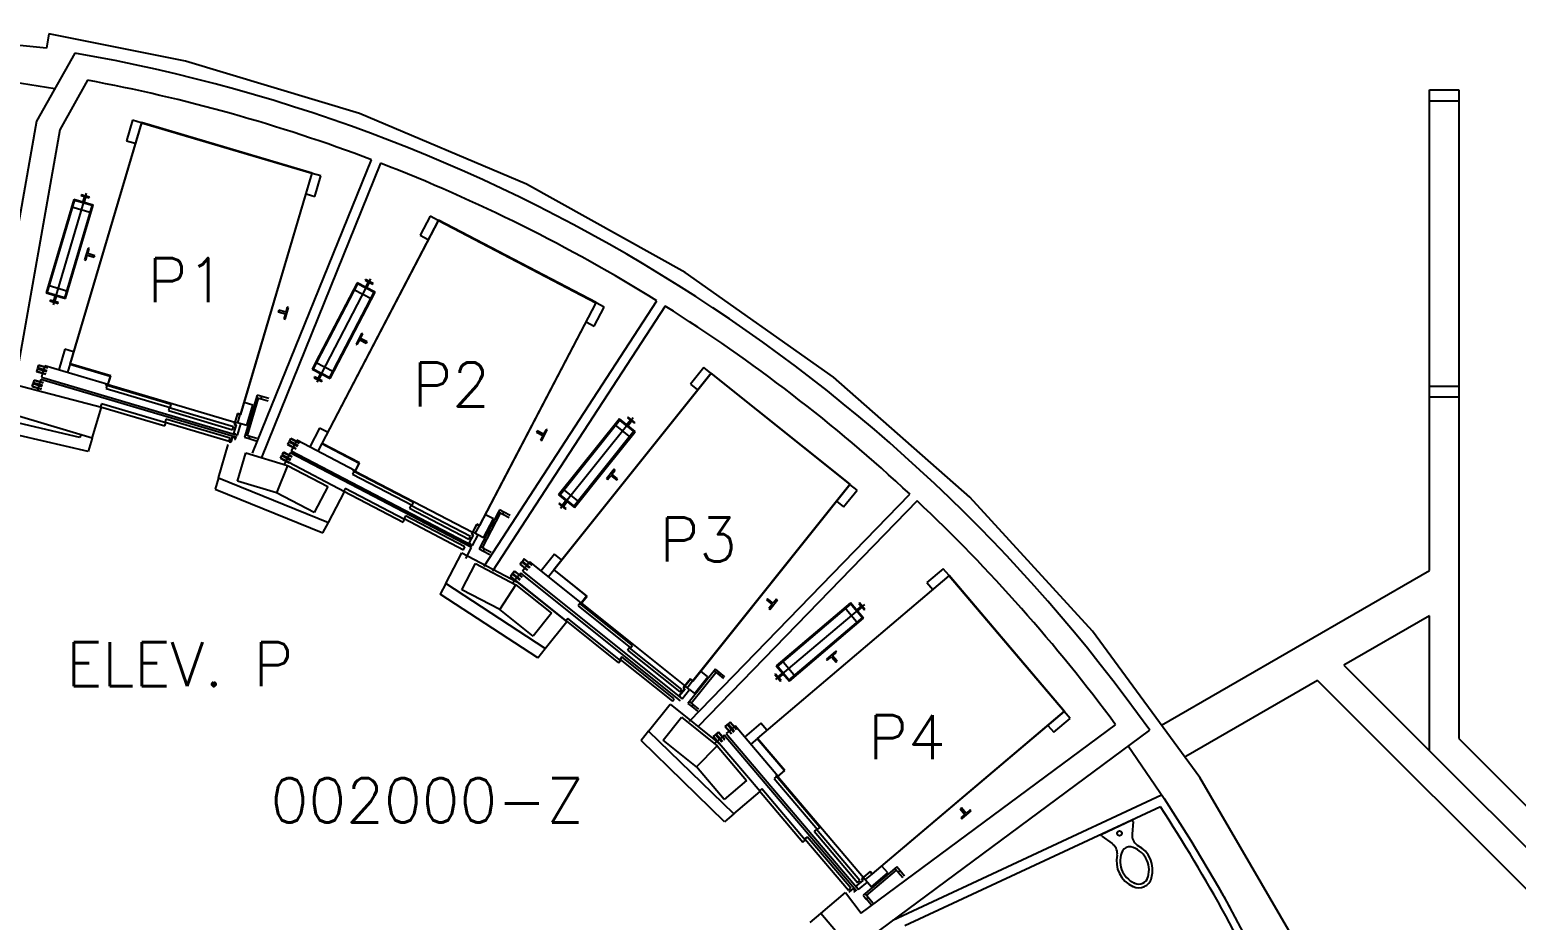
# Model space of a CAD drawing. Extents: x -1957 to 1822, y 4767 to 7331.
# Drawn here: x 836 to 1443, y 6965 to 7328 of the extents above; entities that cross this region are included whole.
import ezdxf

# ---------------------------------------------------------------- set-up
doc = ezdxf.new("R2010")
doc.units = 0
doc.header["$LTSCALE"] = 48
doc.header["$MEASUREMENT"] = 0
doc.layers.get('0').update_dxf_attribs({"linetype": 'CONTINUOUS'})
for name, color, linetype in [('ARROOMNO', 4, 'CONTINUOUS'), ('ARWALL', 7, 'CONTINUOUS'), ('EXDOOR', 8, 'CONTINUOUS'), ('EXWALL', 8, 'CONTINUOUS'), ('MPFIXTURE', 3, 'CONTINUOUS')]:
    doc.layers.add(name, color=color, linetype=linetype)
doc.styles.add('ROMANS', font='romans.shx', dxfattribs={"height": 18})

# ---------------------------------------------------------------- blocks, each defined once
blk = doc.blocks.new('TLT-WALL')
for p, q in [((-7, 0), (7, 0)), ((-7, -0.75), (-7, 0)), ((-7, -0.75), (-4.5, -5.25)), ((7, -0.75), (4.5, -5.25)), ((7, -0.75), (7, 0))]:
    blk.add_line(p, q)
blk.add_circle((0, -2.75), 1)
for centre, radius, start, end in [((-9, -7.75), 5.15, 333.62223, 29.0546), ((9, -7.75), 5.15, 150.9454, 206.37777), ((4.17, -17.29), 11.17, 141.80297, 221.62671), ((4.17, -17.29), 9.67, 128.70115, 221.62671), ((-6.18, -9.15), 2, 321.80297, 333.62223), ((0, -12.09), 3, 51.29885, 128.70115), ((-4.17, -17.29), 9.67, 318.37329, 51.29885), ((-4.17, -17.29), 11.17, 318.37329, 38.19703), ((6.18, -9.15), 2, 206.37777, 218.19703), ((-5.67, -26.04), 3.5, 38.98795, 41.62671), ((0, -21.45), 3.8, 218.98795, 321.01205), ((5.67, -26.04), 3.5, 138.37329, 141.01205), ((-5.67, -26.04), 2, 38.98795, 41.62671), ((0, -21.45), 5.3, 218.98795, 321.01205), ((5.67, -26.04), 2, 138.37329, 141.01205)]:
    blk.add_arc(centre, radius, start, end)

msp = doc.modelspace()

# ---------------------------------------------------------------- linework, layer by layer
at = {"layer": 'ARWALL'}
for p, q in [((860.13, 7155.93), (812.83, 7167.02)), ((857.09, 7162.83), (856.76, 7161.73)), ((861.76, 7161.44), (860.13, 7155.93)), ((913.29, 7145.28), (911.9, 7140.59)), ((911.9, 7140.59), (955.97, 7122.74)), ((955.97, 7122.74), (958.24, 7127.08)), ((1006.1, 7102.08), (1003.84, 7097.74)), ((1043.67, 7071.78), (1003.84, 7097.74)), ((1043.66, 7071.77), (1046.73, 7075.61)), ((1043.66, 7071.77), (1043.67, 7071.78)), ((1088.89, 7041.87), (1085.83, 7038.05)), ((1119.93, 7004.91), (1085.83, 7038.05)), ((1188.7, 6964.74), (1298.39, 7015.89)), ((1297.88, 7010.97), (1193.6, 6962.34)), ((1123.66, 7008.08), (1119.93, 7004.91)), ((1154.84, 6963.72), (1159.23, 6967.44))]:
    msp.add_line(p, q, dxfattribs=at)
msp.add_lwpolyline([(856.76, 7161.73), (817.8, 7170.86), (820.98, 7307.77)], dxfattribs=at)
msp.add_arc((739.94, 6646.04), 666.69, 24.27169, 33.18742, dxfattribs=at)
at = {"layer": 'EXDOOR'}
for p, q in [((867.75, 7182.97), (867.4, 7181.77)), ((867.4, 7181.77), (893.64, 7173.99)), ((894, 7175.19), (867.75, 7182.97)), ((865.52, 7175.45), (865.17, 7174.25)), ((865.17, 7174.25), (891.41, 7166.47)), ((891.77, 7167.67), (865.52, 7175.45)), ((893.64, 7173.99), (894, 7175.19)), ((891.84, 7169.22), (891.48, 7168.02)), ((891.48, 7168.02), (917.73, 7160.24)), ((918.08, 7161.44), (891.84, 7169.22)), ((893.21, 7173.86), (892.86, 7172.66)), ((892.86, 7172.66), (919.1, 7164.88)), ((919.46, 7166.08), (893.21, 7173.86)), ((891.41, 7166.47), (891.77, 7167.67)), ((919.1, 7164.88), (919.46, 7166.08)), ((917.73, 7160.24), (918.08, 7161.44)), ((968.64, 7147.81), (968.07, 7146.71)), ((968.07, 7146.71), (992.33, 7134.03)), ((992.91, 7135.14), (968.64, 7147.81)), ((965.02, 7140.86), (964.44, 7139.76)), ((964.44, 7139.76), (988.7, 7127.09)), ((989.28, 7128.19), (965.02, 7140.86)), ((991.88, 7133.98), (991.3, 7132.88)), ((991.3, 7132.88), (1015.57, 7120.21)), ((1016.14, 7121.31), (991.88, 7133.98)), ((992.33, 7134.03), (992.91, 7135.14)), ((988.7, 7127.09), (989.28, 7128.19)), ((989.64, 7129.69), (989.06, 7128.59)), ((989.06, 7128.59), (1013.32, 7115.92)), ((1013.9, 7117.02), (989.64, 7129.69)), ((1015.57, 7120.21), (1016.14, 7121.31)), ((1013.32, 7115.92), (1013.9, 7117.02)), ((1060.91, 7093.94), (1060.13, 7092.97)), ((1060.13, 7092.97), (1081.51, 7075.87)), ((1082.29, 7076.85), (1060.91, 7093.94)), ((1056.01, 7087.82), (1055.23, 7086.84)), ((1055.23, 7086.84), (1076.61, 7069.75)), ((1077.39, 7070.73), (1056.01, 7087.82)), ((1078.04, 7072.13), (1077.26, 7071.15)), ((1077.26, 7071.15), (1098.63, 7054.06)), ((1099.42, 7055.03), (1078.04, 7072.13)), ((1081.06, 7075.91), (1080.28, 7074.93)), ((1080.28, 7074.93), (1101.66, 7057.84)), ((1102.44, 7058.81), (1081.06, 7075.91)), ((1081.51, 7075.87), (1082.29, 7076.85)), ((1076.61, 7069.75), (1077.39, 7070.73)), ((1101.66, 7057.84), (1102.44, 7058.81)), ((1098.63, 7054.06), (1099.42, 7055.03)), ((1141.12, 7023.36), (1140.16, 7022.55)), ((1140.16, 7022.55), (1157.86, 7001.67)), ((1158.81, 7002.48), (1141.12, 7023.36)), ((1135.13, 7018.29), (1134.18, 7017.48)), ((1134.18, 7017.48), (1151.88, 6996.6)), ((1152.83, 6997.41), (1135.13, 7018.29)), ((1153.74, 6998.66), (1152.78, 6997.85)), ((1171.43, 6977.78), (1153.74, 6998.66)), ((1157.43, 7001.79), (1156.47, 7000.98)), ((1156.47, 7000.98), (1174.17, 6980.1)), ((1175.13, 6980.91), (1157.43, 7001.79)), ((1157.86, 7001.67), (1158.81, 7002.48)), ((1151.88, 6996.6), (1152.83, 6997.41)), ((1152.78, 6997.85), (1170.48, 6976.97)), ((1174.17, 6980.1), (1175.13, 6980.91)), ((1170.48, 6976.97), (1171.43, 6977.78))]:
    msp.add_line(p, q, dxfattribs=at)
at = {"layer": 'EXWALL'}
for p, q in [((843.03, 7320.61), (769.31, 7328.12)), ((844.06, 7326.44), (843.03, 7320.61)), ((844.04, 7326.45), (844.06, 7326.44)), ((844.06, 7326.44), (844.04, 7326.45)), ((899.85, 7315.29), (844.04, 7326.45)), ((844.06, 7326.44), (844.06, 7326.44)), ((844.06, 7326.44), (844.06, 7326.44)), ((854.6, 7318.61), (838.96, 7290.74)), ((970.82, 7293.94), (899.85, 7315.29)), ((859.84, 7307.51), (848.51, 7287.33)), ((1407.74, 7299.14), (1407.74, 7303.53)), ((1407.74, 7303.53), (1407.74, 7303.53)), ((1407.74, 7303.53), (1419.74, 7303.53)), ((1407.74, 7303.53), (1419.74, 7303.53)), ((1419.74, 7303.53), (1419.74, 7038.84)), ((1407.74, 7299.14), (1419.74, 7299.14)), ((1407.74, 7182.72), (1407.74, 7299.14)), ((838.96, 7290.74), (818.43, 7174.28)), ((881.93, 7290.13), (851.73, 7188.24)), ((881.85, 7290.27), (852.63, 7191.67)), ((878.27, 7291.21), (875.78, 7282.83)), ((881.81, 7290.16), (878.27, 7291.21)), ((951.57, 7269.61), (881.85, 7290.27)), ((881.93, 7290.13), (951.42, 7269.53)), ((1039.1, 7265.09), (970.82, 7293.94)), ((848.51, 7287.33), (830.18, 7183.32)), ((875.78, 7282.83), (879.33, 7281.78)), ((927.26, 7155.31), (975.75, 7275.06)), ((979.48, 7273.63), (930.84, 7153.49)), ((951.42, 7269.53), (922.26, 7171.15)), ((922.34, 7171), (951.57, 7269.61)), ((955.08, 7268.45), (951.53, 7269.5)), ((952.6, 7260.07), (955.08, 7268.45)), ((859.31, 7261.4), (845.81, 7215.85)), ((857.31, 7260.8), (857.22, 7260.5)), ((857.22, 7260.5), (858.6, 7260.09)), ((860.66, 7259.81), (857.31, 7260.8)), ((858.6, 7260.09), (857.99, 7258.06)), ((858.59, 7257.88), (859.19, 7259.92)), ((859.19, 7259.92), (860.57, 7259.51)), ((860.57, 7259.51), (860.66, 7259.81)), ((949.05, 7261.12), (952.6, 7260.07)), ((1103.89, 7229.09), (1039.1, 7265.09)), ((854.23, 7258.85), (842.95, 7220.75)), ((854.24, 7258.84), (842.95, 7220.75)), ((843.43, 7220.61), (854.72, 7258.7)), ((861.69, 7256.64), (850.4, 7218.54)), ((850.88, 7218.4), (862.17, 7256.49)), ((850.88, 7218.4), (862.17, 7256.49)), ((853.37, 7255.91), (861.3, 7253.56)), ((862.08, 7256.2), (854.15, 7258.55)), ((854.24, 7258.84), (854.23, 7258.85)), ((862.17, 7256.49), (854.24, 7258.84)), ((857.99, 7258.06), (858.59, 7257.88)), ((862.17, 7256.49), (862.17, 7256.49)), ((1003.08, 7250.42), (955.47, 7159.26)), ((955.63, 7159.31), (1003.13, 7250.26)), ((999.75, 7252.03), (995.7, 7244.28)), ((1003.03, 7250.31), (999.75, 7252.03)), ((1067.54, 7216.75), (1003.08, 7250.42)), ((1003.13, 7250.26), (1067.38, 7216.7)), ((995.7, 7244.28), (998.98, 7242.56)), ((860.07, 7239.01), (858.65, 7234.21)), ((859.12, 7234.07), (859.75, 7236.17)), ((859.75, 7236.17), (862.62, 7235.31)), ((859.92, 7236.77), (860.55, 7238.86)), ((862.8, 7235.91), (859.92, 7236.77)), ((860.55, 7238.86), (860.07, 7239.01)), ((862.62, 7235.31), (862.8, 7235.91)), ((858.65, 7234.21), (859.12, 7234.07)), ((1164.44, 7186.34), (1103.89, 7229.09)), ((851.75, 7221.34), (843.82, 7223.69)), ((969.95, 7224.88), (951.55, 7189.66)), ((952, 7189.43), (970.4, 7224.64)), ((969.95, 7224.87), (952.98, 7192.37)), ((975.42, 7226.41), (953.42, 7184.3)), ((977.14, 7220.77), (969.81, 7224.6)), ((969.95, 7224.87), (969.95, 7224.88)), ((977.28, 7221.05), (969.95, 7224.87)), ((973.34, 7226.21), (973.19, 7225.93)), ((973.19, 7225.93), (974.47, 7225.26)), ((976.44, 7224.59), (973.34, 7226.21)), ((974.47, 7225.26), (973.48, 7223.38)), ((973.48, 7223.38), (974.04, 7223.09)), ((974.04, 7223.09), (975.02, 7224.97)), ((975.02, 7224.97), (976.3, 7224.31)), ((976.3, 7224.31), (976.44, 7224.59)), ((842.95, 7220.75), (842.95, 7220.75)), ((842.95, 7220.75), (850.88, 7218.4)), ((843.04, 7221.05), (850.97, 7218.7)), ((844.54, 7217.74), (844.46, 7217.44)), ((844.46, 7217.44), (847.81, 7216.45)), ((845.92, 7217.33), (844.54, 7217.74)), ((846.53, 7219.37), (845.92, 7217.33)), ((846.52, 7217.15), (847.13, 7219.19)), ((847.9, 7216.75), (846.52, 7217.15)), ((847.13, 7219.19), (846.53, 7219.37)), ((847.81, 7216.45), (847.9, 7216.75)), ((850.88, 7218.4), (850.88, 7218.4)), ((976.84, 7221.28), (958.45, 7186.06)), ((958.89, 7185.83), (977.29, 7221.04)), ((960.31, 7188.54), (977.28, 7221.05)), ((968.54, 7222.16), (975.87, 7218.33)), ((977.29, 7221.04), (977.28, 7221.05)), ((1067.38, 7216.7), (1019.87, 7125.75)), ((1019.92, 7125.59), (1067.48, 7216.65)), ((1021.74, 7109.25), (1092.31, 7217.46)), ((1067.48, 7216.65), (1067.54, 7216.75)), ((1070.76, 7214.94), (1067.48, 7216.65)), ((937.92, 7213.65), (937.74, 7213.05)), ((937.74, 7213.05), (940.62, 7212.2)), ((940.8, 7212.8), (937.92, 7213.65)), ((940.62, 7212.2), (940, 7210.1)), ((940.48, 7209.96), (941.9, 7214.76)), ((941.42, 7214.9), (940.8, 7212.8)), ((941.9, 7214.76), (941.42, 7214.9)), ((1095.71, 7215.34), (1025.19, 7107.22)), ((1066.72, 7207.19), (1070.76, 7214.94)), ((940, 7210.1), (940.48, 7209.96)), ((1063.44, 7208.9), (1066.72, 7207.19)), ((971.86, 7204.29), (969.55, 7199.85)), ((969.55, 7199.85), (969.99, 7199.62)), ((969.99, 7199.62), (971, 7201.56)), ((971, 7201.56), (973.66, 7200.17)), ((971.29, 7202.12), (972.31, 7204.05)), ((973.95, 7200.73), (971.29, 7202.12)), ((972.31, 7204.05), (971.86, 7204.29)), ((973.66, 7200.17), (973.95, 7200.73)), ((850.55, 7197.7), (848.07, 7189.32)), ((854.1, 7196.65), (850.55, 7197.7)), ((952.98, 7192.37), (951.7, 7189.93)), ((960.31, 7188.54), (952.98, 7192.37)), ((839.4, 7189.8), (839.04, 7188.61)), ((839.04, 7188.61), (842.82, 7187.49)), ((839.09, 7188.63), (839.43, 7189.76)), ((842.83, 7187.52), (839.09, 7188.63)), ((843.17, 7188.69), (839.4, 7189.8)), ((839.43, 7189.76), (843.16, 7188.65)), ((839.83, 7191.24), (839.47, 7190.04)), ((839.47, 7190.04), (843.25, 7188.93)), ((839.52, 7190.07), (839.85, 7191.19)), ((843.26, 7188.96), (839.52, 7190.07)), ((843.6, 7190.12), (839.83, 7191.24)), ((839.85, 7191.19), (843.59, 7190.09)), ((841.79, 7189.06), (840.99, 7186.37)), ((840.99, 7186.37), (921.05, 7162.65)), ((841.8, 7189.09), (841.79, 7189.06)), ((841.87, 7189.33), (841.8, 7189.09)), ((841.88, 7189.37), (841.87, 7189.33)), ((842.21, 7190.49), (841.88, 7189.37)), ((842.22, 7190.53), (842.21, 7190.49)), ((842.36, 7191.01), (842.22, 7190.53)), ((868.14, 7183.37), (842.36, 7191.01)), ((842.82, 7187.49), (842.83, 7187.52)), ((843.16, 7188.65), (843.17, 7188.69)), ((843.25, 7188.93), (843.26, 7188.96)), ((843.59, 7190.09), (843.6, 7190.12)), ((852.63, 7191.67), (869.14, 7186.77)), ((869.29, 7186.85), (852.77, 7191.74)), ((869.14, 7186.77), (868.05, 7183.08)), ((868.13, 7182.94), (869.29, 7186.85)), ((951.55, 7189.66), (958.89, 7185.83)), ((951.7, 7189.93), (951.56, 7189.66)), ((951.7, 7189.93), (959.03, 7186.1)), ((952.55, 7186.4), (952.4, 7186.12)), ((953.82, 7185.73), (952.55, 7186.4)), ((954.8, 7187.61), (953.82, 7185.73)), ((954.37, 7185.44), (955.36, 7187.32)), ((955.36, 7187.32), (954.8, 7187.61)), ((958.89, 7185.83), (960.31, 7188.54)), ((1114.43, 7187.86), (1048.06, 7104.86)), ((1114.41, 7188.02), (1050.18, 7107.7)), ((1111.44, 7190.24), (1105.98, 7183.42)), ((1114.33, 7187.93), (1111.44, 7190.24)), ((1171.2, 7142.61), (1114.41, 7188.02)), ((1114.43, 7187.86), (1171.03, 7142.59)), ((1220.06, 7137.35), (1164.44, 7186.34)), ((830.18, 7183.32), (865.53, 7174.15)), ((837.6, 7183.73), (837.24, 7182.53)), ((837.24, 7182.53), (841.02, 7181.41)), ((837.29, 7182.55), (837.62, 7183.68)), ((841.03, 7181.45), (837.29, 7182.55)), ((841.37, 7182.61), (837.6, 7183.73)), ((837.62, 7183.68), (841.36, 7182.57)), ((838.02, 7185.16), (837.67, 7183.97)), ((837.67, 7183.97), (841.44, 7182.85)), ((837.72, 7183.99), (838.05, 7185.11)), ((841.45, 7182.88), (837.72, 7183.99)), ((841.8, 7184.05), (838.02, 7185.16)), ((838.05, 7185.11), (841.79, 7184.01)), ((839.64, 7181.82), (839.28, 7180.62)), ((839.65, 7181.85), (839.64, 7181.82)), ((840.07, 7183.26), (839.65, 7181.85)), ((840.08, 7183.29), (840.07, 7183.26)), ((840.71, 7185.41), (840.08, 7183.29)), ((920.76, 7161.69), (840.71, 7185.41)), ((867.35, 7183.29), (867.32, 7183.18)), ((867.32, 7183.18), (868.13, 7182.94)), ((868.05, 7183.08), (867.35, 7183.29)), ((868.23, 7183.28), (920.01, 7167.94)), ((952.4, 7186.12), (955.5, 7184.5)), ((955.65, 7184.78), (954.37, 7185.44)), ((955.5, 7184.5), (955.65, 7184.78)), ((958.89, 7185.83), (958.89, 7185.83)), ((1105.98, 7183.42), (1108.88, 7181.11)), ((1407.74, 7178.33), (1407.74, 7182.72)), ((1407.74, 7182.72), (1419.74, 7182.72)), ((861.76, 7161.44), (818.43, 7174.28)), ((861.76, 7161.44), (865.53, 7174.15)), ((927.37, 7174.94), (923.82, 7175.99)), ((929.04, 7179.05), (923.92, 7161.79)), ((924.89, 7166.56), (927.37, 7174.94)), ((925.17, 7162.47), (929.71, 7177.81)), ((928.75, 7178.09), (930.67, 7177.52)), ((930.96, 7178.48), (929.04, 7179.05)), ((930.67, 7177.52), (930.68, 7177.55)), ((930.68, 7177.55), (930.95, 7178.46)), ((930.68, 7177.55), (933.56, 7176.7)), ((930.95, 7178.46), (930.96, 7178.48)), ((933.83, 7177.61), (930.95, 7178.46)), ((1407.74, 7107.44), (1407.74, 7178.33)), ((1407.74, 7178.33), (1419.74, 7178.33)), ((921.07, 7171.51), (919.74, 7167.03)), ((919.89, 7167.11), (921.15, 7171.36)), ((922.26, 7171.15), (921.07, 7171.51)), ((921.15, 7171.36), (922.34, 7171)), ((921.22, 7167.64), (922.23, 7171.04)), ((1076.99, 7169.32), (1052.17, 7138.29)), ((1076.99, 7169.32), (1052.18, 7138.29)), ((1052.57, 7137.98), (1077.38, 7169.01)), ((1082.65, 7169.77), (1052.98, 7132.67)), ((1083.26, 7163.91), (1076.8, 7169.08)), ((1076.99, 7169.32), (1076.99, 7169.32)), ((1083.45, 7164.15), (1076.99, 7169.32)), ((1081.5, 7168.83), (1080.17, 7167.17)), ((1080.57, 7169.97), (1080.37, 7169.73)), ((1080.37, 7169.73), (1081.5, 7168.83)), ((1083.3, 7167.79), (1080.57, 7169.97)), ((1080.66, 7166.78), (1081.98, 7168.44)), ((1081.98, 7168.44), (1083.11, 7167.54)), ((919.02, 7161.96), (918.38, 7159.81)), ((920.26, 7161.6), (919.02, 7161.96)), ((920.46, 7166.81), (919.39, 7163.22)), ((919.39, 7163.22), (920.2, 7162.98)), ((919.54, 7163.3), (920.6, 7166.89)), ((920.24, 7163.09), (919.54, 7163.3)), ((919.74, 7167.03), (920.46, 7166.81)), ((920.6, 7166.89), (919.89, 7167.11)), ((924.89, 7166.56), (920.14, 7167.96)), ((920.2, 7162.98), (920.24, 7163.09)), ((921.05, 7162.65), (922.42, 7167.29)), ((926.13, 7162.18), (924.21, 7162.75)), ((925.85, 7161.25), (926.12, 7162.16)), ((926.12, 7162.16), (926.13, 7162.18)), ((929, 7161.31), (926.12, 7162.16)), ((954.6, 7165.58), (950.55, 7157.83)), ((957.88, 7163.86), (954.6, 7165.58)), ((1043.4, 7164.46), (1043.11, 7163.9)), ((1043.11, 7163.9), (1045.77, 7162.51)), ((1046.06, 7163.07), (1043.4, 7164.46)), ((1045.77, 7162.51), (1044.76, 7160.57)), ((1045.2, 7160.34), (1047.52, 7164.77)), ((1047.07, 7165.01), (1046.06, 7163.07)), ((1047.52, 7164.77), (1047.07, 7165.01)), ((1083.06, 7164.47), (1058.25, 7133.44)), ((1058.64, 7133.12), (1083.45, 7164.15)), ((1058.83, 7133.37), (1083.26, 7163.91)), ((1075.08, 7166.93), (1081.54, 7161.76)), ((1080.17, 7167.17), (1080.66, 7166.78)), ((1083.11, 7167.54), (1083.3, 7167.79)), ((1083.26, 7163.91), (1083.45, 7164.15)), ((1083.45, 7164.15), (1083.45, 7164.15)), ((913.29, 7145.28), (917.3, 7158.8)), ((918.38, 7159.81), (917.66, 7160.02)), ((917.69, 7159.97), (918.41, 7159.76)), ((918.41, 7159.76), (919.05, 7161.91)), ((919.05, 7161.91), (920.21, 7161.57)), ((920.21, 7161.57), (920.02, 7160.93)), ((920.02, 7160.93), (920.06, 7160.92)), ((920.06, 7160.92), (920.26, 7161.6)), ((923.92, 7161.79), (925.84, 7161.23)), ((925.84, 7161.23), (925.85, 7161.25)), ((925.85, 7161.25), (928.73, 7160.4)), ((942.13, 7159.97), (941.55, 7158.86)), ((941.55, 7158.86), (945.04, 7157.04)), ((941.61, 7158.88), (942.15, 7159.92)), ((945.06, 7157.07), (941.61, 7158.88)), ((945.62, 7158.15), (942.13, 7159.97)), ((942.15, 7159.92), (945.6, 7158.11)), ((942.83, 7161.3), (942.25, 7160.19)), ((942.25, 7160.19), (945.74, 7158.37)), ((942.3, 7160.21), (942.84, 7161.24)), ((945.76, 7158.4), (942.3, 7160.21)), ((946.32, 7159.48), (942.83, 7161.3)), ((942.84, 7161.24), (946.3, 7159.44)), ((943.77, 7157.7), (943.03, 7156.29)), ((943.03, 7156.29), (1017.05, 7117.64)), ((943.79, 7157.74), (943.77, 7157.7)), ((944.33, 7158.78), (943.79, 7157.74)), ((944.35, 7158.81), (944.33, 7158.78)), ((944.46, 7159.03), (944.35, 7158.81)), ((944.48, 7159.07), (944.46, 7159.03)), ((945.27, 7160.58), (944.48, 7159.07)), ((945.04, 7157.04), (945.06, 7157.07)), ((969.1, 7148.14), (945.27, 7160.58)), ((945.6, 7158.11), (945.62, 7158.15)), ((945.74, 7158.37), (945.76, 7158.4)), ((946.3, 7159.44), (946.32, 7159.48)), ((955.57, 7159.2), (953.93, 7156.06)), ((955.47, 7159.26), (955.57, 7159.2)), ((955.57, 7159.2), (955.63, 7159.31)), ((955.57, 7159.2), (970.74, 7151.28)), ((970.9, 7151.33), (955.63, 7159.31)), ((1044.76, 7160.57), (1045.2, 7160.34)), ((921.02, 7143.88), (924.43, 7155.39)), ((924.43, 7155.39), (941.49, 7150.33)), ((941.49, 7150.33), (936.97, 7139.15)), ((939.2, 7154.35), (938.62, 7153.24)), ((938.62, 7153.24), (942.11, 7151.42)), ((938.67, 7153.26), (939.21, 7154.3)), ((942.13, 7151.45), (938.67, 7153.26)), ((942.69, 7152.53), (939.2, 7154.35)), ((939.21, 7154.3), (942.67, 7152.49)), ((939.89, 7155.68), (939.31, 7154.57)), ((939.31, 7154.57), (942.8, 7152.75)), ((939.37, 7154.59), (939.91, 7155.63)), ((942.82, 7152.78), (939.37, 7154.59)), ((943.38, 7153.86), (939.89, 7155.68)), ((939.91, 7155.63), (943.36, 7153.82)), ((940.83, 7152.08), (940.26, 7150.98)), ((940.85, 7152.12), (940.83, 7152.08)), ((942.57, 7155.41), (940.85, 7152.12)), ((941.49, 7150.33), (957.98, 7141.72)), ((964.77, 7139.58), (941.97, 7151.49)), ((1016.58, 7116.75), (942.57, 7155.41)), ((970.74, 7151.28), (968.96, 7147.87)), ((969.01, 7147.71), (970.9, 7151.33)), ((913.29, 7145.28), (958.24, 7127.08)), ((936.97, 7139.15), (921.02, 7143.88)), ((968.32, 7148.21), (968.26, 7148.1)), ((968.26, 7148.1), (969.01, 7147.71)), ((968.96, 7147.87), (968.32, 7148.21)), ((969.18, 7148.03), (1017.04, 7123.03)), ((1074.91, 7148.75), (1071.79, 7144.84)), ((1071.79, 7144.84), (1072.18, 7144.53)), ((1072.18, 7144.53), (1073.55, 7146.24)), ((1073.55, 7146.24), (1075.89, 7144.36)), ((1073.94, 7146.73), (1075.3, 7148.43)), ((1076.28, 7144.85), (1073.94, 7146.73)), ((1075.3, 7148.43), (1074.91, 7148.75)), ((1075.89, 7144.36), (1076.28, 7144.85)), ((952.43, 7131.08), (936.97, 7139.15)), ((957.98, 7141.72), (952.43, 7131.08)), ((958.24, 7127.08), (964.77, 7139.58)), ((1052.17, 7138.29), (1052.18, 7138.29)), ((1052.18, 7138.29), (1058.64, 7133.12)), ((1052.37, 7138.53), (1058.83, 7133.37)), ((1060.55, 7135.51), (1054.09, 7140.68)), ((1105.61, 7045.9), (1195.65, 7138.54)), ((1171.03, 7142.59), (1106.95, 7062.45)), ((1106.97, 7062.29), (1171.2, 7142.61)), ((1168.56, 7133.38), (1174.02, 7140.21)), ((1174.02, 7140.21), (1171.13, 7142.52)), ((1028.04, 7132.2), (1027.58, 7131.32)), ((1029.81, 7131.28), (1028.04, 7132.2)), ((1052.52, 7134.9), (1052.32, 7134.65)), ((1052.32, 7134.65), (1055.06, 7132.47)), ((1053.64, 7134), (1052.52, 7134.9)), ((1054.97, 7135.66), (1053.64, 7134)), ((1054.13, 7133.61), (1055.46, 7135.27)), ((1055.25, 7132.71), (1054.13, 7133.61)), ((1055.46, 7135.27), (1054.97, 7135.66)), ((1055.06, 7132.47), (1055.25, 7132.71)), ((1058.64, 7133.12), (1058.83, 7133.37)), ((1058.64, 7133.12), (1058.64, 7133.12)), ((1198.57, 7135.81), (1109.11, 7043.76)), ((1165.67, 7135.69), (1168.56, 7133.38)), ((1270.1, 7082.67), (1220.06, 7137.35)), ((1018.77, 7126.33), (1016.6, 7122.19)), ((1016.76, 7122.24), (1018.82, 7126.17)), ((1018.18, 7122.51), (1019.82, 7125.65)), ((1019.87, 7125.75), (1018.77, 7126.33)), ((1018.82, 7126.17), (1019.82, 7125.65)), ((1027.58, 7131.32), (1019.71, 7116.25)), ((1019.82, 7125.65), (1019.92, 7125.59)), ((1021.06, 7116.67), (1028.46, 7130.85)), ((1021.56, 7120.74), (1025.61, 7128.49)), ((1025.61, 7128.49), (1022.33, 7130.2)), ((1027.58, 7131.32), (1029.35, 7130.39)), ((1029.35, 7130.39), (1029.36, 7130.41)), ((1029.36, 7130.41), (1029.8, 7131.26)), ((1029.36, 7130.41), (1032.02, 7129.03)), ((1029.8, 7131.26), (1029.81, 7131.28)), ((1032.46, 7129.87), (1029.8, 7131.26)), ((1017.27, 7121.84), (1015.53, 7118.52)), ((1015.69, 7118.57), (1017.43, 7121.89)), ((1016.6, 7122.19), (1017.27, 7121.84)), ((1017.43, 7121.89), (1016.76, 7122.24)), ((1017.05, 7117.64), (1019.29, 7121.93)), ((1021.56, 7120.74), (1017.18, 7123.03)), ((1006.1, 7102.08), (1012.63, 7114.58)), ((1012.63, 7114.58), (1035.46, 7102.66)), ((1014.27, 7112.32), (1016.58, 7116.75)), ((1015.53, 7118.52), (1016.28, 7118.13)), ((1016.34, 7118.23), (1015.69, 7118.57)), ((1016.28, 7118.13), (1016.34, 7118.23)), ((1019.71, 7116.25), (1021.48, 7115.32)), ((1021.94, 7116.21), (1020.17, 7117.14)), ((1021.48, 7115.32), (1021.94, 7116.21)), ((1021.49, 7115.35), (1024.15, 7113.96)), ((1024.59, 7114.8), (1021.93, 7116.19)), ((1050.53, 7114.07), (1045.07, 7107.25)), ((1053.42, 7111.76), (1050.53, 7114.07)), ((1012.7, 7099.6), (1018.26, 7110.24)), ((1018.26, 7110.24), (1034.75, 7101.62)), ((1037.23, 7110.96), (1036.44, 7109.99)), ((1036.44, 7109.99), (1039.52, 7107.53)), ((1036.5, 7109.99), (1037.23, 7110.91)), ((1039.54, 7107.56), (1036.5, 7109.99)), ((1040.3, 7108.5), (1037.23, 7110.96)), ((1037.23, 7110.91), (1040.28, 7108.47)), ((1038.16, 7112.13), (1037.38, 7111.16)), ((1037.38, 7111.16), (1040.46, 7108.7)), ((1038.4, 7108.42), (1037.4, 7107.18)), ((1037.44, 7111.16), (1038.17, 7112.08)), ((1040.48, 7108.73), (1037.44, 7111.16)), ((1041.24, 7109.67), (1038.16, 7112.13)), ((1038.17, 7112.08), (1041.21, 7109.64)), ((1038.42, 7108.45), (1038.4, 7108.42)), ((1039.15, 7109.37), (1038.42, 7108.45)), ((1039.18, 7109.4), (1039.15, 7109.37)), ((1039.33, 7109.6), (1039.18, 7109.4)), ((1039.36, 7109.63), (1039.33, 7109.6)), ((1040.43, 7110.96), (1039.36, 7109.63)), ((1039.52, 7107.53), (1039.54, 7107.56)), ((1040.28, 7108.47), (1040.3, 7108.5)), ((1061.42, 7094.17), (1040.43, 7110.96)), ((1040.46, 7108.7), (1040.48, 7108.73)), ((1041.21, 7109.64), (1041.24, 7109.67)), ((1050.18, 7107.7), (1063.63, 7096.94)), ((1063.8, 7096.96), (1050.34, 7107.72)), ((1209.2, 7108.16), (1202.53, 7102.51)), ((1211.59, 7105.34), (1209.2, 7108.16)), ((1298.32, 7044.27), (1407.74, 7107.44)), ((1046.73, 7075.61), (1006.1, 7102.08)), ((1028.16, 7091.53), (1034.75, 7101.62)), ((1033.27, 7106.01), (1032.49, 7105.03)), ((1032.49, 7105.03), (1055.52, 7086.61)), ((1032.54, 7105.04), (1033.27, 7105.95)), ((1035.58, 7102.61), (1032.54, 7105.04)), ((1036.34, 7103.55), (1033.27, 7106.01)), ((1033.27, 7105.95), (1036.32, 7103.52)), ((1034.2, 7107.18), (1033.42, 7106.21)), ((1033.42, 7106.21), (1036.5, 7103.75)), ((1033.48, 7106.21), (1034.21, 7107.13)), ((1036.52, 7103.78), (1033.48, 7106.21)), ((1036.13, 7105.59), (1033.66, 7102.5)), ((1037.28, 7104.72), (1034.2, 7107.18)), ((1034.21, 7107.13), (1037.25, 7104.69)), ((1034.75, 7101.62), (1049.28, 7090.01)), ((1055.52, 7086.61), (1035.46, 7102.66)), ((1036.16, 7105.62), (1036.13, 7105.59)), ((1036.78, 7106.4), (1036.16, 7105.62)), ((1101.99, 7054.25), (1036.78, 7106.4)), ((1037.4, 7107.18), (1102.62, 7055.03)), ((1211.68, 7105.42), (1133.22, 7038.92)), ((1133.39, 7038.91), (1211.67, 7105.25)), ((1202.53, 7102.51), (1204.92, 7099.69)), ((1211.67, 7105.25), (1258.53, 7049.96)), ((1258.7, 7049.94), (1211.68, 7105.42)), ((1028.16, 7091.53), (1012.7, 7099.6)), ((1063.63, 7096.94), (1061.23, 7093.94)), ((1061.25, 7093.77), (1063.8, 7096.96)), ((1137.47, 7095.92), (1137.08, 7095.43)), ((1137.08, 7095.43), (1139.42, 7093.56)), ((1139.81, 7094.05), (1137.47, 7095.92)), ((1138.45, 7091.54), (1141.57, 7095.44)), ((1141.18, 7095.76), (1139.81, 7094.05)), ((1141.57, 7095.44), (1141.18, 7095.76)), ((1041.78, 7080.63), (1028.16, 7091.53)), ((1049.28, 7090.01), (1041.78, 7080.63)), ((1060.66, 7094.39), (1060.59, 7094.3)), ((1060.59, 7094.3), (1061.25, 7093.77)), ((1061.23, 7093.94), (1060.66, 7094.39)), ((1061.48, 7094.05), (1103.65, 7060.33)), ((1139.42, 7093.56), (1138.06, 7091.85)), ((1138.06, 7091.85), (1138.45, 7091.54)), ((1177.01, 7093.6), (1140.77, 7062.89)), ((1171.37, 7094.25), (1141.06, 7068.56)), ((1171.37, 7094.24), (1141.06, 7068.56)), ((1141.38, 7068.17), (1171.69, 7093.86)), ((1169.03, 7092.26), (1174.38, 7085.96)), ((1176.48, 7087.73), (1171.13, 7094.04)), ((1171.37, 7094.24), (1171.37, 7094.25)), ((1176.72, 7087.93), (1171.37, 7094.24)), ((1175.7, 7092.9), (1174.08, 7091.53)), ((1174.08, 7091.53), (1174.28, 7091.29)), ((1174.28, 7091.29), (1174.48, 7091.05)), ((1174.48, 7091.05), (1176.1, 7092.42)), ((1175.01, 7094.2), (1174.77, 7094)), ((1174.77, 7094), (1175.7, 7092.9)), ((1177.27, 7091.53), (1175.01, 7094.2)), ((1176.1, 7092.42), (1177.03, 7091.33)), ((1177.03, 7091.33), (1177.27, 7091.53)), ((1046.73, 7075.61), (1055.52, 7086.61)), ((1176.39, 7088.32), (1146.08, 7062.63)), ((1146.41, 7062.24), (1176.72, 7087.93)), ((1146.41, 7062.25), (1176.72, 7087.93)), ((1176.72, 7087.93), (1176.72, 7087.93)), ((1407.74, 7088.97), (1372.81, 7068.8)), ((1407.74, 7033.87), (1407.74, 7088.97)), ((1313.99, 7022.94), (1270.1, 7082.67)), ((1165.38, 7074.45), (1161.56, 7071.22)), ((1161.56, 7071.22), (1161.89, 7070.84)), ((1161.89, 7070.84), (1163.56, 7072.25)), ((1163.56, 7072.25), (1165.5, 7069.97)), ((1164.03, 7072.66), (1165.7, 7074.07)), ((1165.97, 7070.37), (1164.03, 7072.66)), ((1165.7, 7074.07), (1165.38, 7074.45)), ((1116.2, 7067.22), (1105.59, 7053.94)), ((1106.37, 7053.32), (1116.36, 7065.81)), ((1113.11, 7064.04), (1110.22, 7066.35)), ((1115.58, 7066.44), (1117.14, 7065.19)), ((1117.76, 7065.97), (1116.2, 7067.22)), ((1117.14, 7065.19), (1117.16, 7065.21)), ((1117.16, 7065.21), (1117.75, 7065.95)), ((1117.16, 7065.21), (1119.5, 7063.33)), ((1117.75, 7065.95), (1117.76, 7065.97)), ((1120.09, 7064.08), (1117.75, 7065.95)), ((1140.74, 7065.16), (1140.51, 7064.96)), ((1140.51, 7064.96), (1142.77, 7062.29)), ((1141.67, 7064.07), (1140.74, 7065.16)), ((1141.06, 7068.56), (1141.06, 7068.56)), ((1141.06, 7068.56), (1146.41, 7062.25)), ((1141.3, 7068.76), (1146.64, 7062.45)), ((1143.3, 7065.44), (1141.67, 7064.07)), ((1142.08, 7063.59), (1143.7, 7064.96)), ((1143.7, 7064.96), (1143.3, 7065.44)), ((1148.74, 7064.23), (1143.39, 7070.53)), ((1165.5, 7069.97), (1165.97, 7070.37)), ((1372.81, 7068.8), (1407.74, 7033.87)), ((1103.64, 7059.12), (1101.3, 7056.19)), ((1101.47, 7056.21), (1103.81, 7059.14)), ((1102.62, 7055.03), (1105.64, 7058.81)), ((1105.97, 7063.23), (1103.06, 7059.59)), ((1103.06, 7059.59), (1103.64, 7059.12)), ((1103.22, 7059.6), (1105.99, 7063.07)), ((1103.81, 7059.14), (1103.22, 7059.6)), ((1105.64, 7058.81), (1103.78, 7060.3)), ((1104.66, 7059.6), (1106.88, 7062.36)), ((1105.64, 7058.81), (1107.65, 7057.21)), ((1106.95, 7062.45), (1105.97, 7063.23)), ((1105.99, 7063.07), (1106.97, 7062.29)), ((1107.65, 7057.21), (1113.11, 7064.04)), ((1143.01, 7062.49), (1142.08, 7063.59)), ((1142.77, 7062.29), (1143.01, 7062.49)), ((1146.41, 7062.25), (1146.41, 7062.24)), ((1362.06, 7062.59), (1308.27, 7031.54)), ((1605.74, 6818.9), (1362.06, 7062.59)), ((1088.89, 7041.87), (1097.7, 7052.89)), ((1097.7, 7052.89), (1117.79, 7036.82)), ((1101.3, 7056.19), (1101.96, 7055.66)), ((1102.04, 7055.75), (1101.47, 7056.21)), ((1101.96, 7055.66), (1102.04, 7055.75)), ((1105.59, 7053.94), (1104.96, 7053.16)), ((1104.96, 7053.16), (1106.52, 7051.91)), ((1107.15, 7052.69), (1105.59, 7053.94)), ((1107.13, 7052.67), (1107.15, 7052.69)), ((1094.89, 7038.17), (1102.39, 7047.54)), ((1102.39, 7047.54), (1116.91, 7035.92)), ((1106.52, 7051.91), (1106.54, 7051.93)), ((1106.54, 7051.93), (1107.13, 7052.67)), ((1106.54, 7051.93), (1108.88, 7050.06)), ((1109.48, 7050.8), (1107.13, 7052.67)), ((1180.24, 6983.45), (1258.7, 7049.94)), ((1258.53, 7049.96), (1180.25, 6983.61)), ((1254.33, 7041.39), (1261, 7047.04)), ((1261, 7047.04), (1258.61, 7049.87)), ((1123.66, 7008.08), (1088.89, 7041.87)), ((1117.45, 7041.48), (1116.49, 7040.67)), ((1116.49, 7040.67), (1119.04, 7037.67)), ((1116.55, 7040.67), (1117.44, 7041.42)), ((1119.07, 7037.69), (1116.55, 7040.67)), ((1117.44, 7041.42), (1119.96, 7038.45)), ((1119.99, 7038.48), (1117.45, 7041.48)), ((1121.14, 7044.61), (1120.19, 7043.8)), ((1120.19, 7043.8), (1122.73, 7040.8)), ((1120.24, 7043.8), (1121.13, 7044.55)), ((1122.76, 7040.82), (1120.24, 7043.8)), ((1124.28, 7043.99), (1120.59, 7040.86)), ((1120.59, 7040.86), (1174.58, 6977.17)), ((1121.13, 7044.55), (1123.65, 7041.58)), ((1123.68, 7041.6), (1121.14, 7044.61)), ((1122.28, 7045.58), (1121.33, 7044.77)), ((1121.33, 7044.77), (1123.88, 7041.77)), ((1121.39, 7044.76), (1122.28, 7045.52)), ((1123.91, 7041.79), (1121.39, 7044.76)), ((1124.83, 7042.57), (1122.28, 7045.58)), ((1122.28, 7045.52), (1124.8, 7042.55)), ((1122.73, 7040.8), (1122.76, 7040.82)), ((1123.65, 7041.58), (1123.68, 7041.6)), ((1123.88, 7041.77), (1123.91, 7041.79)), ((1141.66, 7023.49), (1124.28, 7043.99)), ((1124.8, 7042.55), (1124.83, 7042.57)), ((1134.8, 7045.1), (1128.13, 7039.45)), ((1137.19, 7042.28), (1134.8, 7045.1)), ((1293.5, 7042.28), (1171.99, 6952.38)), ((1175.68, 6967.55), (1279.59, 7044.43)), ((1251.94, 7044.22), (1254.33, 7041.39)), ((1108.51, 7027.27), (1094.89, 7038.17)), ((1108.51, 7027.27), (1116.91, 7035.92)), ((1116.3, 7040.51), (1115.35, 7039.7)), ((1115.35, 7039.7), (1117.89, 7036.7)), ((1115.4, 7039.7), (1116.3, 7040.45)), ((1117.92, 7036.72), (1115.4, 7039.7)), ((1119.83, 7040.22), (1116.01, 7036.99)), ((1118.85, 7037.51), (1116.3, 7040.51)), ((1116.3, 7040.45), (1118.82, 7037.48)), ((1116.91, 7035.92), (1128.94, 7021.73)), ((1134.42, 7017.2), (1117.79, 7036.82)), ((1117.89, 7036.7), (1117.92, 7036.72)), ((1118.82, 7037.48), (1118.85, 7037.51)), ((1119.04, 7037.67), (1119.07, 7037.69)), ((1173.81, 6976.52), (1119.83, 7040.22)), ((1119.96, 7038.45), (1119.99, 7038.48)), ((1133.39, 7038.91), (1130.6, 7036.54)), ((1133.22, 7038.92), (1144.36, 7025.78)), ((1144.53, 7025.76), (1133.39, 7038.91)), ((1284.77, 7035.82), (1299.41, 7014.4)), ((1419.74, 7038.84), (1633.33, 6825.26)), ((1617.74, 6823.87), (1407.74, 7033.87)), ((1119.79, 7013.97), (1108.51, 7027.27)), ((1140.96, 7023.85), (1140.87, 7023.77)), ((1140.87, 7023.77), (1141.42, 7023.12)), ((1141.43, 7023.29), (1140.96, 7023.85)), ((1141.42, 7023.12), (1144.53, 7025.76)), ((1141.66, 7023.49), (1141.43, 7023.29)), ((1144.36, 7025.78), (1141.66, 7023.49)), ((1141.69, 7023.36), (1176.61, 6982.16)), ((1351.22, 6958.85), (1313.99, 7022.94)), ((1128.94, 7021.73), (1119.79, 7013.97)), ((1123.66, 7008.08), (1134.42, 7017.2)), ((1216.63, 7010.6), (1216.15, 7010.19)), ((1216.15, 7010.19), (1218.09, 7007.91)), ((1218.57, 7008.31), (1216.63, 7010.6)), ((1299.41, 7014.4), (1310.32, 6997.27)), ((1218.09, 7007.91), (1216.42, 7006.49)), ((1216.42, 7006.49), (1216.75, 7006.11)), ((1216.75, 7006.11), (1220.56, 7009.34)), ((1220.24, 7009.72), (1218.57, 7008.31)), ((1220.56, 7009.34), (1220.24, 7009.72)), ((1310.32, 6997.27), (1321.59, 6978.25)), ((1190.25, 6986.51), (1176.52, 6974.88)), ((1186.6, 6983.99), (1184.2, 6986.81)), ((1191.54, 6984.99), (1190.25, 6986.51)), ((1176.37, 6980.98), (1173.5, 6978.55)), ((1173.67, 6978.54), (1176.53, 6980.96)), ((1174.58, 6977.17), (1178.27, 6980.29)), ((1179.44, 6984.57), (1175.88, 6981.55)), ((1175.88, 6981.55), (1176.37, 6980.98)), ((1176.05, 6981.53), (1179.43, 6984.4)), ((1176.53, 6980.96), (1176.05, 6981.53)), ((1176.73, 6982.11), (1179.93, 6978.33)), ((1177.46, 6981.25), (1180.16, 6983.54)), ((1177.93, 6974.76), (1190.13, 6985.1)), ((1179.43, 6984.4), (1180.24, 6983.45)), ((1180.25, 6983.61), (1179.44, 6984.57)), ((1179.93, 6978.33), (1186.6, 6983.99)), ((1189.48, 6985.87), (1190.78, 6984.34)), ((1190.78, 6984.34), (1190.8, 6984.36)), ((1190.8, 6984.36), (1191.52, 6984.97)), ((1190.8, 6984.36), (1192.74, 6982.07)), ((1191.52, 6984.97), (1191.54, 6984.99)), ((1193.46, 6982.68), (1191.52, 6984.97)), ((1159.23, 6967.44), (1169.36, 6976.02)), ((1169.36, 6976.02), (1175.68, 6967.55)), ((1172.51, 6977.7), (1170.79, 6976.25)), ((1170.79, 6976.19), (1172.5, 6977.65)), ((1172.5, 6977.65), (1173.28, 6976.73)), ((1173.34, 6976.72), (1172.51, 6977.7)), ((1173.28, 6976.73), (1172.77, 6976.29)), ((1172.77, 6976.29), (1172.8, 6976.26)), ((1172.8, 6976.26), (1173.34, 6976.72)), ((1173.5, 6978.55), (1174.05, 6977.91)), ((1174.14, 6977.98), (1173.67, 6978.54)), ((1174.05, 6977.91), (1174.14, 6977.98)), ((1176.52, 6974.88), (1177.81, 6973.35)), ((1178.57, 6974), (1177.28, 6975.52)), ((1177.83, 6973.37), (1178.55, 6973.98)), ((1178.55, 6973.98), (1178.57, 6974)), ((1180.49, 6971.69), (1178.55, 6973.98)), ((1321.59, 6978.25), (1326.32, 6969.62)), ((1323.81, 6974.33), (1347.62, 6929.77)), ((1177.81, 6973.35), (1177.83, 6973.37)), ((1177.83, 6973.37), (1179.77, 6971.08)), ((1171.99, 6952.38), (1159.23, 6967.44))]:
    msp.add_line(p, q, dxfattribs=at)
for centre, radius, start, end in [((736.83, 6644.83), 684, 35.52568, 80.08522), ((736.83, 6644.83), 668.26, 80.56064, 90.00033), ((736.83, 6644.83), 674, 69.23833, 79.4842), ((736.83, 6644.83), 674, 58.16804, 68.89816), ((736.83, 6644.83), 674, 47.09782, 57.82794), ((736.83, 6644.83), 674, 36.36144, 46.75772), ((736.05, 6644.32), 674.07, 29.31307, 29.69598)]:
    msp.add_arc(centre, radius, start, end, dxfattribs=at)

# ---------------------------------------------------------------- block references
at = {"layer": 'MPFIXTURE', "rotation": 24.99999999960887}
msp.add_blockref('TLT-WALL', (1280.04, 7002.65), dxfattribs=at)

# ---------------------------------------------------------------- texts
at = {"layer": 'ARROOMNO', "style": 'ROMANS'}
for s, p in [('P1', (884.38, 7216.92)), ('P2', (992.52, 7174.36)), ('P3', (1093.38, 7111.08)), ('ELEV. P', (851.22, 7060.17)), ('P4', (1178.55, 7030.44)), ('002000-Z', (934.57, 7004.64))]:
    msp.add_text(s, height=18, dxfattribs=at).set_placement(p)

doc.saveas('drawing.dxf')
